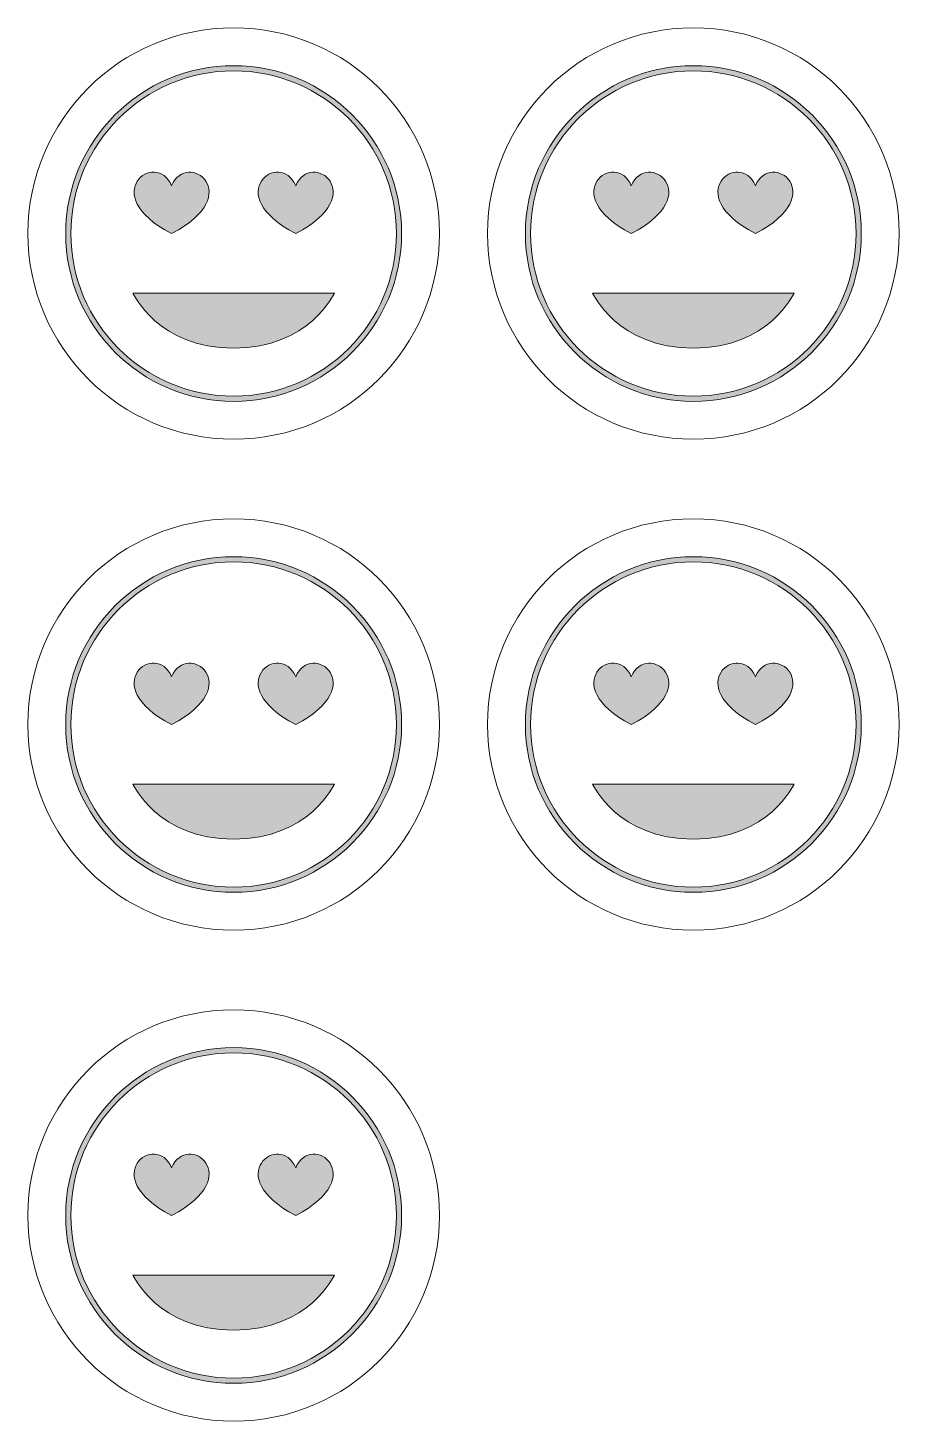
# Model space of a CAD drawing. Header units: inches. Extents: x 2.6 to 16.1, y -15.4 to -9.4.
# Drawn here: x 8.66 to 12.19, y -15.27 to -9.62 of the extents above; entities that cross this region are included whole.
import ezdxf

# ---------------------------------------------------------------- set-up
doc = ezdxf.new("R2010")
doc.units = ezdxf.units.IN
doc.header["$MEASUREMENT"] = 0
doc.layers.add('_U+0421_U+043B_U+043E_U+0439 1', color=7, linetype='Continuous')

msp = doc.modelspace()

# ---------------------------------------------------------------- hatches: boundary and pattern name
at = {"layer": '_U+0421_U+043B_U+043E_U+0439 1', "true_color": 0xffffff}
h = msp.add_hatch(color=7, dxfattribs=at)
h.dxf.hatch_style = 2
edge = h.paths.add_edge_path()
edge.add_spline(control_points=[(9.4945, -9.7758), (9.1195, -9.7758), (8.8144, -10.0809), (8.8144, -10.4559), (8.8144, -10.8309), (9.1195, -11.136), (9.4945, -11.136), (9.8695, -11.136), (10.1746, -10.8309), (10.1746, -10.4559), (10.1746, -10.0809), (9.8695, -9.7758), (9.4945, -9.7758)], knot_values=[0, 0, 0, 0, 0.013889, 0.013889, 0.013889, 0.027778, 0.027778, 0.027778, 0.041667, 0.041667, 0.041667, 0.055556, 0.055556, 0.055556, 0.055556], degree=3, periodic=0)
edge.add_line((9.4945, -9.7758), (9.4945, -9.7758))
edge = h.paths.add_edge_path()
edge.add_spline(control_points=[(9.4945, -11.1151), (9.131, -11.1151), (8.8352, -10.8194), (8.8352, -10.4559), (8.8352, -10.0924), (9.131, -9.7966), (9.4945, -9.7966), (9.858, -9.7966), (10.1538, -10.0924), (10.1538, -10.4559), (10.1538, -10.8194), (9.858, -11.1151), (9.4945, -11.1151)], knot_values=[0, 0, 0, 0, 0.013889, 0.013889, 0.013889, 0.027778, 0.027778, 0.027778, 0.041667, 0.041667, 0.041667, 0.055556, 0.055556, 0.055556, 0.055556], degree=3, periodic=0)
edge.add_line((9.4945, -11.1151), (9.4945, -11.1151))
edge = h.paths.add_edge_path()
edge.add_spline(control_points=[(9.2432, -10.2626), (9.3053, -10.1135), (9.5516, -10.2963), (9.2432, -10.4559), (8.935, -10.2964), (9.181, -10.1131), (9.2432, -10.2626)], knot_values=[0, 0, 0, 0, 0.013889, 0.013889, 0.013889, 0.027778, 0.027778, 0.027778, 0.027778], degree=3, periodic=0)
edge.add_line((9.2432, -10.2626), (9.2432, -10.2626))
edge = h.paths.add_edge_path()
edge.add_spline(control_points=[(9.7458, -10.2626), (9.8079, -10.1135), (10.0542, -10.2963), (9.7458, -10.4559), (9.4376, -10.2964), (9.6836, -10.1131), (9.7458, -10.2626)], knot_values=[0, 0, 0, 0, 0.013889, 0.013889, 0.013889, 0.027778, 0.027778, 0.027778, 0.027778], degree=3, periodic=0)
edge.add_line((9.7458, -10.2626), (9.7458, -10.2626))
edge = h.paths.add_edge_path()
edge.add_spline(control_points=[(9.0866, -10.6975), (9.0866, -10.6975), (9.9024, -10.6975), (9.9024, -10.6975), (9.9024, -10.6975), (9.8011, -10.9209), (9.4945, -10.9209), (9.1879, -10.9209), (9.0866, -10.6975), (9.0866, -10.6975)], knot_values=[0, 0, 0, 0, 0.013889, 0.013889, 0.013889, 0.027778, 0.027778, 0.027778, 0.041667, 0.041667, 0.041667, 0.041667], degree=3, periodic=0)
edge.add_line((9.0866, -10.6975), (9.0866, -10.6975))
h = msp.add_hatch(color=7, dxfattribs=at)
h.dxf.hatch_style = 2
edge = h.paths.add_edge_path()
edge.add_spline(control_points=[(11.3563, -9.7758), (10.9813, -9.7758), (10.6762, -10.0809), (10.6762, -10.4559), (10.6762, -10.8309), (10.9813, -11.136), (11.3563, -11.136), (11.7313, -11.136), (12.0364, -10.8309), (12.0364, -10.4559), (12.0364, -10.0809), (11.7313, -9.7758), (11.3563, -9.7758)], knot_values=[0, 0, 0, 0, 0.013889, 0.013889, 0.013889, 0.027778, 0.027778, 0.027778, 0.041667, 0.041667, 0.041667, 0.055556, 0.055556, 0.055556, 0.055556], degree=3, periodic=0)
edge.add_line((11.3563, -9.7758), (11.3563, -9.7758))
edge = h.paths.add_edge_path()
edge.add_spline(control_points=[(11.3563, -11.1151), (10.9928, -11.1151), (10.697, -10.8194), (10.697, -10.4559), (10.697, -10.0924), (10.9928, -9.7966), (11.3563, -9.7966), (11.7198, -9.7966), (12.0155, -10.0924), (12.0155, -10.4559), (12.0155, -10.8194), (11.7198, -11.1151), (11.3563, -11.1151)], knot_values=[0, 0, 0, 0, 0.013889, 0.013889, 0.013889, 0.027778, 0.027778, 0.027778, 0.041667, 0.041667, 0.041667, 0.055556, 0.055556, 0.055556, 0.055556], degree=3, periodic=0)
edge.add_line((11.3563, -11.1151), (11.3563, -11.1151))
edge = h.paths.add_edge_path()
edge.add_spline(control_points=[(11.105, -10.2626), (11.167, -10.1135), (11.4134, -10.2963), (11.105, -10.4559), (10.7967, -10.2964), (11.0427, -10.1131), (11.105, -10.2626)], knot_values=[0, 0, 0, 0, 0.013889, 0.013889, 0.013889, 0.027778, 0.027778, 0.027778, 0.027778], degree=3, periodic=0)
edge.add_line((11.105, -10.2626), (11.105, -10.2626))
edge = h.paths.add_edge_path()
edge.add_spline(control_points=[(11.6076, -10.2626), (11.6697, -10.1135), (11.916, -10.2963), (11.6076, -10.4559), (11.2994, -10.2964), (11.5454, -10.1131), (11.6076, -10.2626)], knot_values=[0, 0, 0, 0, 0.013889, 0.013889, 0.013889, 0.027778, 0.027778, 0.027778, 0.027778], degree=3, periodic=0)
edge.add_line((11.6076, -10.2626), (11.6076, -10.2626))
edge = h.paths.add_edge_path()
edge.add_spline(control_points=[(10.9484, -10.6975), (10.9484, -10.6975), (11.7642, -10.6975), (11.7642, -10.6975), (11.7642, -10.6975), (11.6629, -10.9209), (11.3563, -10.9209), (11.0497, -10.9209), (10.9484, -10.6975), (10.9484, -10.6975)], knot_values=[0, 0, 0, 0, 0.013889, 0.013889, 0.013889, 0.027778, 0.027778, 0.027778, 0.041667, 0.041667, 0.041667, 0.041667], degree=3, periodic=0)
edge.add_line((10.9484, -10.6975), (10.9484, -10.6975))
h = msp.add_hatch(color=7, dxfattribs=at)
h.dxf.hatch_style = 2
edge = h.paths.add_edge_path()
edge.add_spline(control_points=[(9.4945, -11.7654), (9.1195, -11.7654), (8.8144, -12.0704), (8.8144, -12.4454), (8.8144, -12.8204), (9.1195, -13.1255), (9.4945, -13.1255), (9.8695, -13.1255), (10.1746, -12.8204), (10.1746, -12.4454), (10.1746, -12.0704), (9.8695, -11.7654), (9.4945, -11.7654)], knot_values=[0, 0, 0, 0, 0.013889, 0.013889, 0.013889, 0.027778, 0.027778, 0.027778, 0.041667, 0.041667, 0.041667, 0.055556, 0.055556, 0.055556, 0.055556], degree=3, periodic=0)
edge.add_line((9.4945, -11.7654), (9.4945, -11.7654))
edge = h.paths.add_edge_path()
edge.add_spline(control_points=[(9.4945, -13.1047), (9.131, -13.1047), (8.8352, -12.809), (8.8352, -12.4454), (8.8352, -12.0819), (9.131, -11.7862), (9.4945, -11.7862), (9.858, -11.7862), (10.1538, -12.0819), (10.1538, -12.4454), (10.1538, -12.809), (9.858, -13.1047), (9.4945, -13.1047)], knot_values=[0, 0, 0, 0, 0.013889, 0.013889, 0.013889, 0.027778, 0.027778, 0.027778, 0.041667, 0.041667, 0.041667, 0.055556, 0.055556, 0.055556, 0.055556], degree=3, periodic=0)
edge.add_line((9.4945, -13.1047), (9.4945, -13.1047))
edge = h.paths.add_edge_path()
edge.add_spline(control_points=[(9.2432, -12.2522), (9.3053, -12.1031), (9.5516, -12.2859), (9.2432, -12.4454), (8.935, -12.2859), (9.181, -12.1027), (9.2432, -12.2522)], knot_values=[0, 0, 0, 0, 0.013889, 0.013889, 0.013889, 0.027778, 0.027778, 0.027778, 0.027778], degree=3, periodic=0)
edge.add_line((9.2432, -12.2522), (9.2432, -12.2522))
edge = h.paths.add_edge_path()
edge.add_spline(control_points=[(9.7458, -12.2522), (9.8079, -12.1031), (10.0542, -12.2859), (9.7458, -12.4454), (9.4376, -12.2859), (9.6836, -12.1027), (9.7458, -12.2522)], knot_values=[0, 0, 0, 0, 0.013889, 0.013889, 0.013889, 0.027778, 0.027778, 0.027778, 0.027778], degree=3, periodic=0)
edge.add_line((9.7458, -12.2522), (9.7458, -12.2522))
edge = h.paths.add_edge_path()
edge.add_spline(control_points=[(9.0866, -12.6871), (9.0866, -12.6871), (9.9024, -12.6871), (9.9024, -12.6871), (9.9024, -12.6871), (9.8011, -12.9105), (9.4945, -12.9105), (9.1879, -12.9105), (9.0866, -12.6871), (9.0866, -12.6871)], knot_values=[0, 0, 0, 0, 0.013889, 0.013889, 0.013889, 0.027778, 0.027778, 0.027778, 0.041667, 0.041667, 0.041667, 0.041667], degree=3, periodic=0)
edge.add_line((9.0866, -12.6871), (9.0866, -12.6871))
h = msp.add_hatch(color=7, dxfattribs=at)
h.dxf.hatch_style = 2
edge = h.paths.add_edge_path()
edge.add_spline(control_points=[(11.3563, -11.7654), (10.9813, -11.7654), (10.6762, -12.0704), (10.6762, -12.4454), (10.6762, -12.8204), (10.9813, -13.1255), (11.3563, -13.1255), (11.7313, -13.1255), (12.0364, -12.8204), (12.0364, -12.4454), (12.0364, -12.0704), (11.7313, -11.7654), (11.3563, -11.7654)], knot_values=[0, 0, 0, 0, 0.013889, 0.013889, 0.013889, 0.027778, 0.027778, 0.027778, 0.041667, 0.041667, 0.041667, 0.055556, 0.055556, 0.055556, 0.055556], degree=3, periodic=0)
edge.add_line((11.3563, -11.7654), (11.3563, -11.7654))
edge = h.paths.add_edge_path()
edge.add_spline(control_points=[(11.3563, -13.1047), (10.9928, -13.1047), (10.697, -12.809), (10.697, -12.4454), (10.697, -12.0819), (10.9928, -11.7862), (11.3563, -11.7862), (11.7198, -11.7862), (12.0155, -12.0819), (12.0155, -12.4454), (12.0155, -12.809), (11.7198, -13.1047), (11.3563, -13.1047)], knot_values=[0, 0, 0, 0, 0.013889, 0.013889, 0.013889, 0.027778, 0.027778, 0.027778, 0.041667, 0.041667, 0.041667, 0.055556, 0.055556, 0.055556, 0.055556], degree=3, periodic=0)
edge.add_line((11.3563, -13.1047), (11.3563, -13.1047))
edge = h.paths.add_edge_path()
edge.add_spline(control_points=[(11.105, -12.2522), (11.167, -12.1031), (11.4134, -12.2859), (11.105, -12.4454), (10.7967, -12.2859), (11.0427, -12.1027), (11.105, -12.2522)], knot_values=[0, 0, 0, 0, 0.013889, 0.013889, 0.013889, 0.027778, 0.027778, 0.027778, 0.027778], degree=3, periodic=0)
edge.add_line((11.105, -12.2522), (11.105, -12.2522))
edge = h.paths.add_edge_path()
edge.add_spline(control_points=[(11.6076, -12.2522), (11.6697, -12.1031), (11.916, -12.2859), (11.6076, -12.4454), (11.2994, -12.2859), (11.5454, -12.1027), (11.6076, -12.2522)], knot_values=[0, 0, 0, 0, 0.013889, 0.013889, 0.013889, 0.027778, 0.027778, 0.027778, 0.027778], degree=3, periodic=0)
edge.add_line((11.6076, -12.2522), (11.6076, -12.2522))
edge = h.paths.add_edge_path()
edge.add_spline(control_points=[(10.9484, -12.6871), (10.9484, -12.6871), (11.7642, -12.6871), (11.7642, -12.6871), (11.7642, -12.6871), (11.6629, -12.9105), (11.3563, -12.9105), (11.0497, -12.9105), (10.9484, -12.6871), (10.9484, -12.6871)], knot_values=[0, 0, 0, 0, 0.013889, 0.013889, 0.013889, 0.027778, 0.027778, 0.027778, 0.041667, 0.041667, 0.041667, 0.041667], degree=3, periodic=0)
edge.add_line((10.9484, -12.6871), (10.9484, -12.6871))
h = msp.add_hatch(color=7, dxfattribs=at)
h.dxf.hatch_style = 2
edge = h.paths.add_edge_path()
edge.add_spline(control_points=[(9.4945, -13.7549), (9.1195, -13.7549), (8.8144, -14.06), (8.8144, -14.435), (8.8144, -14.81), (9.1195, -15.1151), (9.4945, -15.1151), (9.8695, -15.1151), (10.1746, -14.81), (10.1746, -14.435), (10.1746, -14.06), (9.8695, -13.7549), (9.4945, -13.7549)], knot_values=[0, 0, 0, 0, 0.013889, 0.013889, 0.013889, 0.027778, 0.027778, 0.027778, 0.041667, 0.041667, 0.041667, 0.055556, 0.055556, 0.055556, 0.055556], degree=3, periodic=0)
edge.add_line((9.4945, -13.7549), (9.4945, -13.7549))
edge = h.paths.add_edge_path()
edge.add_spline(control_points=[(9.4945, -15.0943), (9.131, -15.0943), (8.8352, -14.7985), (8.8352, -14.435), (8.8352, -14.0715), (9.131, -13.7758), (9.4945, -13.7758), (9.858, -13.7758), (10.1538, -14.0715), (10.1538, -14.435), (10.1538, -14.7985), (9.858, -15.0943), (9.4945, -15.0943)], knot_values=[0, 0, 0, 0, 0.013889, 0.013889, 0.013889, 0.027778, 0.027778, 0.027778, 0.041667, 0.041667, 0.041667, 0.055556, 0.055556, 0.055556, 0.055556], degree=3, periodic=0)
edge.add_line((9.4945, -15.0943), (9.4945, -15.0943))
edge = h.paths.add_edge_path()
edge.add_spline(control_points=[(9.2432, -14.2418), (9.3053, -14.0927), (9.5516, -14.2754), (9.2432, -14.435), (8.935, -14.2755), (9.181, -14.0923), (9.2432, -14.2418)], knot_values=[0, 0, 0, 0, 0.013889, 0.013889, 0.013889, 0.027778, 0.027778, 0.027778, 0.027778], degree=3, periodic=0)
edge.add_line((9.2432, -14.2418), (9.2432, -14.2418))
edge = h.paths.add_edge_path()
edge.add_spline(control_points=[(9.7458, -14.2418), (9.8079, -14.0927), (10.0542, -14.2754), (9.7458, -14.435), (9.4376, -14.2755), (9.6836, -14.0923), (9.7458, -14.2418)], knot_values=[0, 0, 0, 0, 0.013889, 0.013889, 0.013889, 0.027778, 0.027778, 0.027778, 0.027778], degree=3, periodic=0)
edge.add_line((9.7458, -14.2418), (9.7458, -14.2418))
edge = h.paths.add_edge_path()
edge.add_spline(control_points=[(9.0866, -14.6767), (9.0866, -14.6767), (9.9024, -14.6767), (9.9024, -14.6767), (9.9024, -14.6767), (9.8011, -14.9001), (9.4945, -14.9001), (9.1879, -14.9001), (9.0866, -14.6767), (9.0866, -14.6767)], knot_values=[0, 0, 0, 0, 0.013889, 0.013889, 0.013889, 0.027778, 0.027778, 0.027778, 0.041667, 0.041667, 0.041667, 0.041667], degree=3, periodic=0)
edge.add_line((9.0866, -14.6767), (9.0866, -14.6767))

# ---------------------------------------------------------------- linework, layer by layer
at = {"layer": '_U+0421_U+043B_U+043E_U+0439 1', "color": 1, "lineweight": 9, "true_color": 0xff0000}
for points in [[(10.3278, -10.4559), (10.3278, -10.9161), (9.9547, -11.2892), (9.4945, -11.2892), (9.0343, -11.2892), (8.6612, -10.9161), (8.6612, -10.4559), (8.6612, -9.9956), (9.0343, -9.6225), (9.4945, -9.6225), (9.9547, -9.6225), (10.3278, -9.9956), (10.3278, -10.4559)], [(12.1896, -10.4559), (12.1896, -10.9161), (11.8165, -11.2892), (11.3563, -11.2892), (10.896, -11.2892), (10.5229, -10.9161), (10.5229, -10.4559), (10.5229, -9.9956), (10.896, -9.6225), (11.3563, -9.6225), (11.8165, -9.6225), (12.1896, -9.9956), (12.1896, -10.4559)], [(10.3278, -12.4454), (10.3278, -12.9057), (9.9547, -13.2788), (9.4945, -13.2788), (9.0343, -13.2788), (8.6612, -12.9057), (8.6612, -12.4454), (8.6612, -11.9852), (9.0343, -11.6121), (9.4945, -11.6121), (9.9547, -11.6121), (10.3278, -11.9852), (10.3278, -12.4454)], [(12.1896, -12.4454), (12.1896, -12.9057), (11.8165, -13.2788), (11.3563, -13.2788), (10.896, -13.2788), (10.5229, -12.9057), (10.5229, -12.4454), (10.5229, -11.9852), (10.896, -11.6121), (11.3563, -11.6121), (11.8165, -11.6121), (12.1896, -11.9852), (12.1896, -12.4454)], [(10.3278, -14.435), (10.3278, -14.8953), (9.9547, -15.2684), (9.4945, -15.2684), (9.0343, -15.2684), (8.6612, -14.8953), (8.6612, -14.435), (8.6612, -13.9748), (9.0343, -13.6017), (9.4945, -13.6017), (9.9547, -13.6017), (10.3278, -13.9748), (10.3278, -14.435)]]:
    msp.add_open_spline(points, degree=3, knots=[0, 0, 0, 0, 1, 1, 1, 2, 2, 2, 3, 3, 3, 4, 4, 4, 4], dxfattribs=at)
at = {"layer": '_U+0421_U+043B_U+043E_U+0439 1', "lineweight": 0}
for points, knots in [([(9.4945, -9.7758), (9.1195, -9.7758), (8.8144, -10.0809), (8.8144, -10.4559), (8.8144, -10.8309), (9.1195, -11.136), (9.4945, -11.136), (9.8695, -11.136), (10.1746, -10.8309), (10.1746, -10.4559), (10.1746, -10.0809), (9.8695, -9.7758), (9.4945, -9.7758)], [0, 0, 0, 0, 1, 1, 1, 2, 2, 2, 3, 3, 3, 4, 4, 4, 4]), ([(9.4945, -11.1151), (9.131, -11.1151), (8.8352, -10.8194), (8.8352, -10.4559), (8.8352, -10.0924), (9.131, -9.7966), (9.4945, -9.7966), (9.858, -9.7966), (10.1538, -10.0924), (10.1538, -10.4559), (10.1538, -10.8194), (9.858, -11.1151), (9.4945, -11.1151)], [0, 0, 0, 0, 1, 1, 1, 2, 2, 2, 3, 3, 3, 4, 4, 4, 4]), ([(11.3563, -9.7758), (10.9813, -9.7758), (10.6762, -10.0809), (10.6762, -10.4559), (10.6762, -10.8309), (10.9813, -11.136), (11.3563, -11.136), (11.7313, -11.136), (12.0364, -10.8309), (12.0364, -10.4559), (12.0364, -10.0809), (11.7313, -9.7758), (11.3563, -9.7758)], [0, 0, 0, 0, 1, 1, 1, 2, 2, 2, 3, 3, 3, 4, 4, 4, 4]), ([(11.3563, -11.1151), (10.9928, -11.1151), (10.697, -10.8194), (10.697, -10.4559), (10.697, -10.0924), (10.9928, -9.7966), (11.3563, -9.7966), (11.7198, -9.7966), (12.0155, -10.0924), (12.0155, -10.4559), (12.0155, -10.8194), (11.7198, -11.1151), (11.3563, -11.1151)], [0, 0, 0, 0, 1, 1, 1, 2, 2, 2, 3, 3, 3, 4, 4, 4, 4]), ([(9.2432, -10.2626), (9.3053, -10.1135), (9.5516, -10.2963), (9.2432, -10.4559), (8.935, -10.2964), (9.181, -10.1131), (9.2432, -10.2626)], [0, 0, 0, 0, 1, 1, 1, 2, 2, 2, 2]), ([(9.7458, -10.2626), (9.8079, -10.1135), (10.0542, -10.2963), (9.7458, -10.4559), (9.4376, -10.2964), (9.6836, -10.1131), (9.7458, -10.2626)], [0, 0, 0, 0, 1, 1, 1, 2, 2, 2, 2]), ([(11.105, -10.2626), (11.167, -10.1135), (11.4134, -10.2963), (11.105, -10.4559), (10.7967, -10.2964), (11.0427, -10.1131), (11.105, -10.2626)], [0, 0, 0, 0, 1, 1, 1, 2, 2, 2, 2]), ([(11.6076, -10.2626), (11.6697, -10.1135), (11.916, -10.2963), (11.6076, -10.4559), (11.2994, -10.2964), (11.5454, -10.1131), (11.6076, -10.2626)], [0, 0, 0, 0, 1, 1, 1, 2, 2, 2, 2]), ([(9.0866, -10.6975), (9.0866, -10.6975), (9.9024, -10.6975), (9.9024, -10.6975), (9.9024, -10.6975), (9.8011, -10.9209), (9.4945, -10.9209), (9.1879, -10.9209), (9.0866, -10.6975), (9.0866, -10.6975)], [0, 0, 0, 0, 1, 1, 1, 2, 2, 2, 3, 3, 3, 3]), ([(10.9484, -10.6975), (10.9484, -10.6975), (11.7642, -10.6975), (11.7642, -10.6975), (11.7642, -10.6975), (11.6629, -10.9209), (11.3563, -10.9209), (11.0497, -10.9209), (10.9484, -10.6975), (10.9484, -10.6975)], [0, 0, 0, 0, 1, 1, 1, 2, 2, 2, 3, 3, 3, 3]), ([(9.4945, -11.7654), (9.1195, -11.7654), (8.8144, -12.0704), (8.8144, -12.4454), (8.8144, -12.8204), (9.1195, -13.1255), (9.4945, -13.1255), (9.8695, -13.1255), (10.1746, -12.8204), (10.1746, -12.4454), (10.1746, -12.0704), (9.8695, -11.7654), (9.4945, -11.7654)], [0, 0, 0, 0, 1, 1, 1, 2, 2, 2, 3, 3, 3, 4, 4, 4, 4]), ([(9.4945, -13.1047), (9.131, -13.1047), (8.8352, -12.809), (8.8352, -12.4454), (8.8352, -12.0819), (9.131, -11.7862), (9.4945, -11.7862), (9.858, -11.7862), (10.1538, -12.0819), (10.1538, -12.4454), (10.1538, -12.809), (9.858, -13.1047), (9.4945, -13.1047)], [0, 0, 0, 0, 1, 1, 1, 2, 2, 2, 3, 3, 3, 4, 4, 4, 4]), ([(11.3563, -11.7654), (10.9813, -11.7654), (10.6762, -12.0704), (10.6762, -12.4454), (10.6762, -12.8204), (10.9813, -13.1255), (11.3563, -13.1255), (11.7313, -13.1255), (12.0364, -12.8204), (12.0364, -12.4454), (12.0364, -12.0704), (11.7313, -11.7654), (11.3563, -11.7654)], [0, 0, 0, 0, 1, 1, 1, 2, 2, 2, 3, 3, 3, 4, 4, 4, 4]), ([(11.3563, -13.1047), (10.9928, -13.1047), (10.697, -12.809), (10.697, -12.4454), (10.697, -12.0819), (10.9928, -11.7862), (11.3563, -11.7862), (11.7198, -11.7862), (12.0155, -12.0819), (12.0155, -12.4454), (12.0155, -12.809), (11.7198, -13.1047), (11.3563, -13.1047)], [0, 0, 0, 0, 1, 1, 1, 2, 2, 2, 3, 3, 3, 4, 4, 4, 4]), ([(9.2432, -12.2522), (9.3053, -12.1031), (9.5516, -12.2859), (9.2432, -12.4454), (8.935, -12.2859), (9.181, -12.1027), (9.2432, -12.2522)], [0, 0, 0, 0, 1, 1, 1, 2, 2, 2, 2]), ([(9.7458, -12.2522), (9.8079, -12.1031), (10.0542, -12.2859), (9.7458, -12.4454), (9.4376, -12.2859), (9.6836, -12.1027), (9.7458, -12.2522)], [0, 0, 0, 0, 1, 1, 1, 2, 2, 2, 2]), ([(11.105, -12.2522), (11.167, -12.1031), (11.4134, -12.2859), (11.105, -12.4454), (10.7967, -12.2859), (11.0427, -12.1027), (11.105, -12.2522)], [0, 0, 0, 0, 1, 1, 1, 2, 2, 2, 2]), ([(11.6076, -12.2522), (11.6697, -12.1031), (11.916, -12.2859), (11.6076, -12.4454), (11.2994, -12.2859), (11.5454, -12.1027), (11.6076, -12.2522)], [0, 0, 0, 0, 1, 1, 1, 2, 2, 2, 2]), ([(9.0866, -12.6871), (9.0866, -12.6871), (9.9024, -12.6871), (9.9024, -12.6871), (9.9024, -12.6871), (9.8011, -12.9105), (9.4945, -12.9105), (9.1879, -12.9105), (9.0866, -12.6871), (9.0866, -12.6871)], [0, 0, 0, 0, 1, 1, 1, 2, 2, 2, 3, 3, 3, 3]), ([(10.9484, -12.6871), (10.9484, -12.6871), (11.7642, -12.6871), (11.7642, -12.6871), (11.7642, -12.6871), (11.6629, -12.9105), (11.3563, -12.9105), (11.0497, -12.9105), (10.9484, -12.6871), (10.9484, -12.6871)], [0, 0, 0, 0, 1, 1, 1, 2, 2, 2, 3, 3, 3, 3]), ([(9.4945, -13.7549), (9.1195, -13.7549), (8.8144, -14.06), (8.8144, -14.435), (8.8144, -14.81), (9.1195, -15.1151), (9.4945, -15.1151), (9.8695, -15.1151), (10.1746, -14.81), (10.1746, -14.435), (10.1746, -14.06), (9.8695, -13.7549), (9.4945, -13.7549)], [0, 0, 0, 0, 1, 1, 1, 2, 2, 2, 3, 3, 3, 4, 4, 4, 4]), ([(9.4945, -15.0943), (9.131, -15.0943), (8.8352, -14.7985), (8.8352, -14.435), (8.8352, -14.0715), (9.131, -13.7758), (9.4945, -13.7758), (9.858, -13.7758), (10.1538, -14.0715), (10.1538, -14.435), (10.1538, -14.7985), (9.858, -15.0943), (9.4945, -15.0943)], [0, 0, 0, 0, 1, 1, 1, 2, 2, 2, 3, 3, 3, 4, 4, 4, 4]), ([(9.2432, -14.2418), (9.3053, -14.0927), (9.5516, -14.2754), (9.2432, -14.435), (8.935, -14.2755), (9.181, -14.0923), (9.2432, -14.2418)], [0, 0, 0, 0, 1, 1, 1, 2, 2, 2, 2]), ([(9.7458, -14.2418), (9.8079, -14.0927), (10.0542, -14.2754), (9.7458, -14.435), (9.4376, -14.2755), (9.6836, -14.0923), (9.7458, -14.2418)], [0, 0, 0, 0, 1, 1, 1, 2, 2, 2, 2]), ([(9.0866, -14.6767), (9.0866, -14.6767), (9.9024, -14.6767), (9.9024, -14.6767), (9.9024, -14.6767), (9.8011, -14.9001), (9.4945, -14.9001), (9.1879, -14.9001), (9.0866, -14.6767), (9.0866, -14.6767)], [0, 0, 0, 0, 1, 1, 1, 2, 2, 2, 3, 3, 3, 3])]:
    msp.add_open_spline(points, degree=3, knots=knots, dxfattribs=at)

doc.saveas('drawing.dxf')
